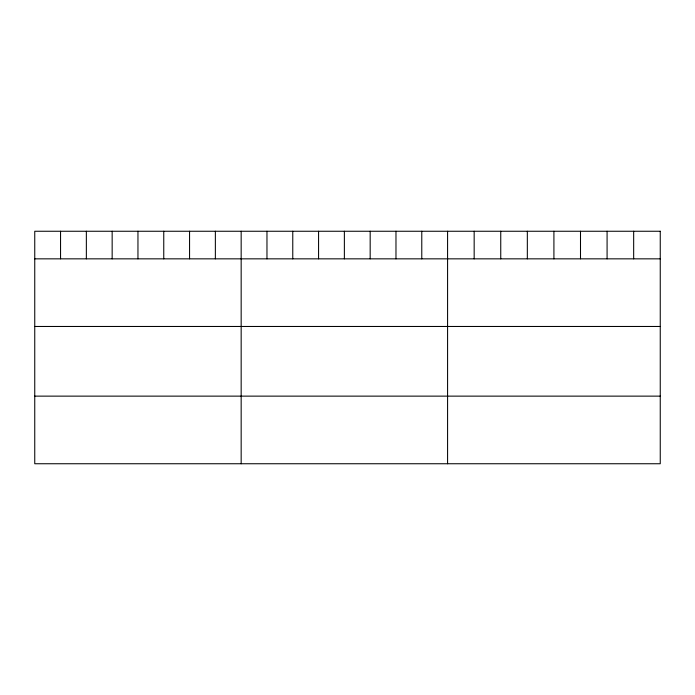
<?xml version="1.0" encoding="UTF-8"?>
<svg xmlns="http://www.w3.org/2000/svg" width="695" height="695" viewBox="0 0 695 695"><rect width="100%" height="100%" fill="white"/><g stroke="black" fill="none" stroke-linecap="round" stroke-linejoin="round"><path stroke-width="1.04" d="M34.75 258.844L660.25 258.844M34.75 326.468L660.25 326.468M34.75 396.133L660.25 396.133M633.666 231.253L633.666 258.844M607.082 231.253L607.082 258.844M580.499 231.253L580.499 258.844M553.915 231.253L553.915 258.844M527.331 231.253L527.331 258.844M500.748 231.253L500.748 258.844M474.164 231.253L474.164 258.844M447.58 231.253L447.58 463.747M421.778 231.253L421.778 258.844M395.976 231.253L395.976 258.844M370.174 231.253L370.174 258.844M344.373 231.253L344.373 258.844M318.571 231.253L318.571 258.844M292.769 231.253L292.769 258.844M266.967 231.253L266.967 258.844M241.165 231.253L241.165 463.747M215.363 231.253L215.363 258.844M189.561 231.253L189.561 258.844M163.759 231.253L163.759 258.844M137.958 231.253L137.958 258.844M112.156 231.253L112.156 258.844M86.354 231.253L86.354 258.844M60.552 231.253L60.552 258.844M660.25 231.253L34.75 231.253L34.75 463.747L660.25 463.747L660.25 231.253"/></g></svg>
